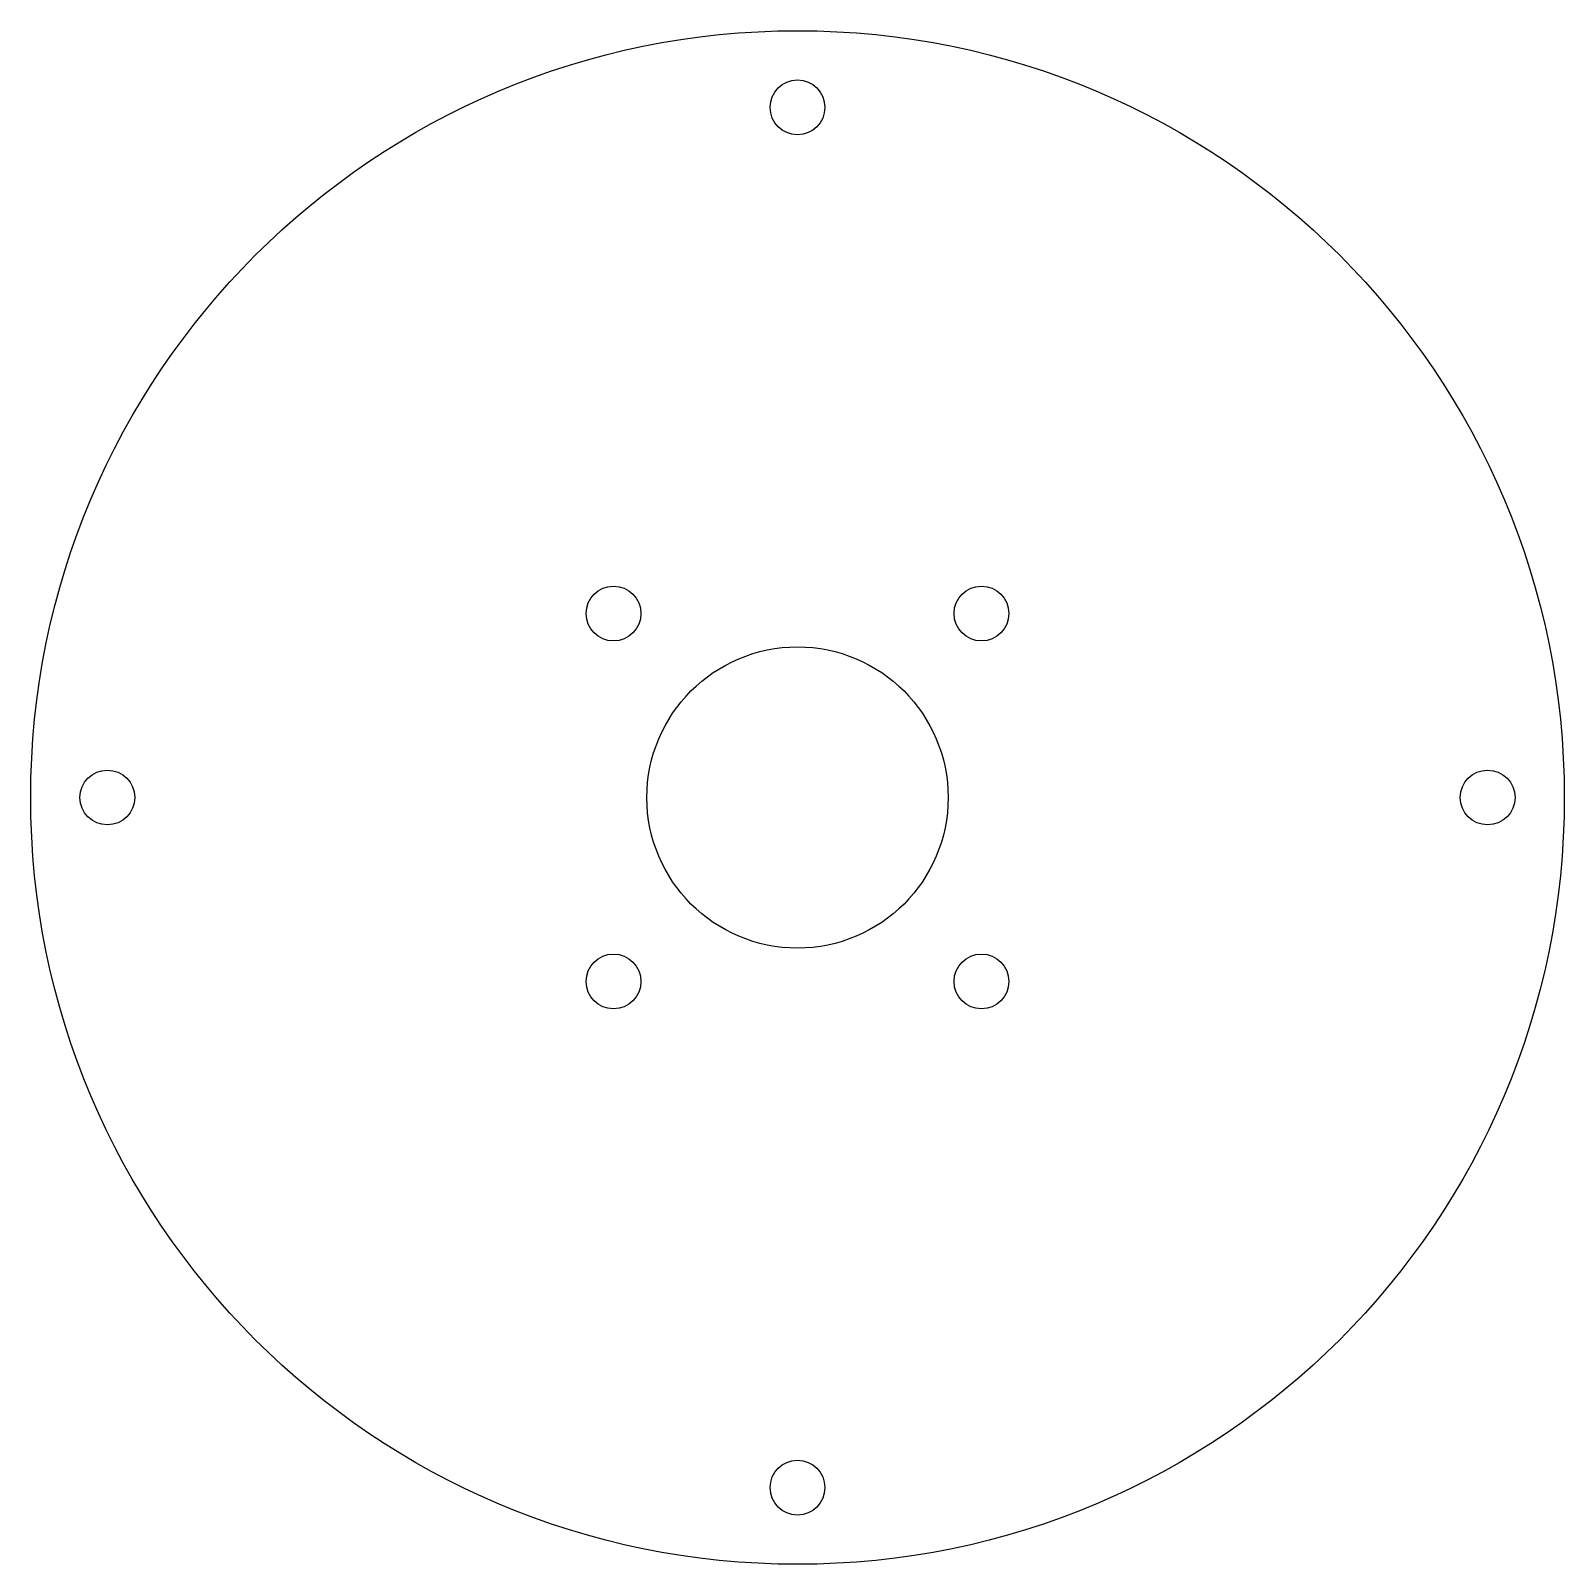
# Model space of a CAD drawing. Header units: millimetres. Extents: x -28 to 28, y -28 to 28.
import ezdxf

# ---------------------------------------------------------------- set-up
doc = ezdxf.new("R2010")
doc.units = ezdxf.units.MM

msp = doc.modelspace()

# ---------------------------------------------------------------- linework, layer by layer
at = {"color": 7, "linetype": 'Continuous', "lineweight": 25}
for centre, radius in [((0, 0), 28), ((0, 25.2), 1), ((-6.718, 6.718), 1), ((6.718, 6.718), 1), ((0, 0), 5.5), ((-25.2, 0), 1), ((25.2, 0), 1), ((-6.718, -6.718), 1), ((6.718, -6.718), 1), ((0, -25.2), 1)]:
    msp.add_circle(centre, radius, dxfattribs=at)

doc.saveas('drawing.dxf')
